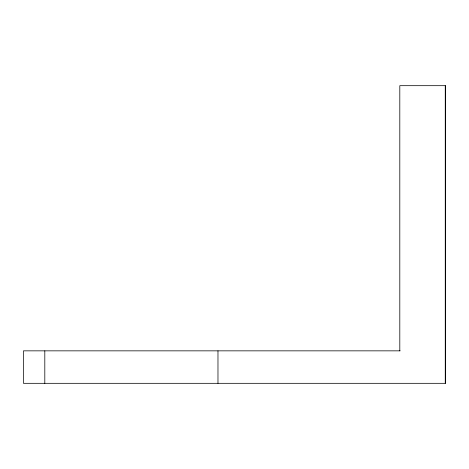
<?xml version="1.0" encoding="UTF-8"?>
<svg xmlns="http://www.w3.org/2000/svg" width="469" height="469" viewBox="0 0 469 469"><rect width="100%" height="100%" fill="white"/><g stroke="black" fill="none" stroke-linecap="round" stroke-linejoin="round"><path stroke-width="0.7" d="M400.092 350.847L23.45 350.847L23.45 383.32L445.55 383.32L445.55 85.68L399.805 85.68L399.805 350.847M445.257 85.68L445.257 383.32M217.974 350.847L217.974 383.32M44.807 350.847L44.807 383.32"/></g></svg>
